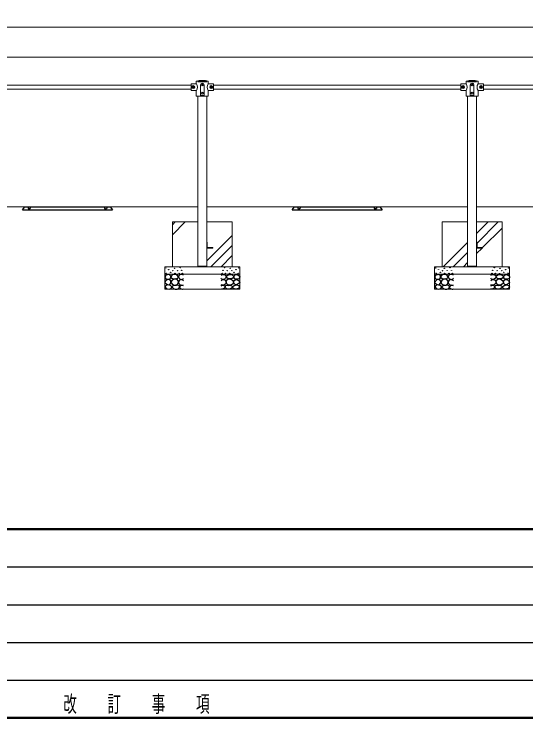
# Model space of a CAD drawing. Units: millimetres at full size; details may follow other scales. Extents: x 0 to 22500, y 0 to 15420.
# Drawn here: x 2170 to 5585, y 0 to 4700 of the extents above; entities that cross this region are included whole.
import ezdxf

# ---------------------------------------------------------------- set-up
doc = ezdxf.new("R2010")
doc.units = ezdxf.units.MM
doc.linetypes.add('USER4', pattern=[8, 5, -3])
for name, color, linetype, lineweight in [('DEFPOINTS_3', 57, 'Continuous', 13), ('外形', 7, 'Continuous', 13), ('寸法', 2, 'Continuous', 13), ('補助', 2, 'Continuous', 25), ('隠線', 4, 'USER4', 25)]:
    doc.layers.add(name, color=color, linetype=linetype, lineweight=lineweight)
doc.styles.add('ＭＳ ゴシック', font='')
doc.styles.get('ＭＳ ゴシック').set_extended_font_data('MS Gothic')

msp = doc.modelspace()

# ---------------------------------------------------------------- linework, layer by layer
at = {"layer": 'DEFPOINTS_3'}
for p, q in [((3395.822, 4247.425), (3456.322, 4247.425)), ((5195.822, 4247.425), (5256.322, 4247.425))]:
    msp.add_line(p, q, dxfattribs=at)
at = {"layer": '外形'}
for p, q in [((3351.072, 4235.425), (3351.072, 4189.425)), ((3386.072, 4235.425), (3351.072, 4235.425)), ((3386.072, 4252.924), (3386.072, 4235.425)), ((3466.072, 4252.401), (3386.072, 4252.401)), ((3466.072, 4252.924), (3466.072, 4235.425)), ((3466.072, 4235.425), (3501.072, 4235.425)), ((3501.072, 4235.425), (3501.072, 4189.425)), ((5151.072, 4235.425), (5151.072, 4189.425)), ((5186.072, 4235.425), (5151.072, 4235.425)), ((5186.072, 4252.924), (5186.072, 4235.425)), ((5266.072, 4252.401), (5186.072, 4252.401)), ((5266.072, 4252.924), (5266.072, 4235.425)), ((5266.072, 4235.425), (5301.072, 4235.425)), ((5301.072, 4235.425), (5301.072, 4189.425)), ((1701.072, 4226.488), (3351.072, 4226.488)), ((3351.072, 4198.488), (1701.072, 4198.488)), ((3386.072, 4189.425), (3351.072, 4189.425)), ((3386.072, 4189.425), (3386.072, 4152.425)), ((3414.072, 4157.425), (3414.072, 4227.425)), ((3438.072, 4157.425), (3438.072, 4227.425)), ((3466.072, 4189.425), (3501.072, 4189.425)), ((3466.072, 4189.425), (3466.072, 4152.425)), ((3501.072, 4226.488), (5151.072, 4226.488)), ((5151.072, 4198.488), (3501.072, 4198.488)), ((5186.072, 4189.425), (5151.072, 4189.425)), ((5186.072, 4189.425), (5186.072, 4152.425)), ((5214.072, 4157.425), (5214.072, 4227.425)), ((5238.072, 4157.425), (5238.072, 4227.425)), ((5266.072, 4189.425), (5301.072, 4189.425)), ((5266.072, 4189.425), (5266.072, 4152.425)), ((5301.072, 4226.488), (6951.072, 4226.488)), ((6951.072, 4198.488), (5301.072, 4198.488)), ((3386.072, 4152.425), (3466.072, 4152.425)), ((3395.822, 3012.425), (3395.822, 4152.425)), ((3414.072, 4157.425), (3438.072, 4157.425)), ((3456.322, 3012.425), (3456.322, 4152.425)), ((5186.072, 4152.425), (5266.072, 4152.425)), ((5195.822, 3012.425), (5195.822, 4152.425)), ((5214.072, 4157.425), (5238.072, 4157.425)), ((5256.322, 3012.425), (5256.322, 4152.425)), ((1656.322, 3412.425), (3395.822, 3412.425)), ((3456.322, 3412.425), (5195.822, 3412.425)), ((5256.322, 3412.425), (6995.822, 3412.425)), ((3226.072, 3312.425), (3395.822, 3312.425)), ((3226.072, 3012.425), (3226.072, 3312.425)), ((3456.322, 3312.425), (3626.072, 3312.425)), ((3626.072, 3012.425), (3626.072, 3312.425)), ((5026.072, 3312.425), (5195.822, 3312.425)), ((5026.072, 3012.425), (5026.072, 3312.425)), ((5256.322, 3312.425), (5426.072, 3312.425)), ((5426.072, 3012.425), (5426.072, 3312.425)), ((3457.322, 3177.867), (3456.322, 3177.867)), ((3456.322, 3177.867), (3456.322, 3137.867)), ((3459.322, 3145.367), (3459.322, 3175.867)), ((5257.322, 3177.867), (5256.322, 3177.867)), ((5256.322, 3177.867), (5256.322, 3137.867)), ((5259.322, 3145.367), (5259.322, 3175.867)), ((3456.322, 3137.867), (3496.322, 3137.867)), ((3494.322, 3140.867), (3463.822, 3140.867)), ((3496.322, 3137.867), (3496.322, 3138.867)), ((5256.322, 3137.867), (5296.322, 3137.867)), ((5294.322, 3140.867), (5263.822, 3140.867)), ((5296.322, 3137.867), (5296.322, 3138.867)), ((3176.072, 2862.425), (3176.072, 3012.425)), ((3176.072, 3012.425), (3676.072, 3012.425)), ((3395.822, 3017.425), (3456.322, 3017.425)), ((3676.072, 2862.425), (3676.072, 3012.425)), ((4976.072, 2862.425), (4976.072, 3012.425)), ((4976.072, 3012.425), (5476.072, 3012.425)), ((5195.822, 3017.425), (5256.322, 3017.425)), ((5476.072, 2862.425), (5476.072, 3012.425)), ((3176.072, 2962.425), (3676.072, 2962.425)), ((4976.072, 2962.425), (5476.072, 2962.425)), ((3176.072, 2862.425), (3676.072, 2862.425)), ((4976.072, 2862.425), (5476.072, 2862.425))]:
    msp.add_line(p, q, dxfattribs=at)
at = {"layer": '外形', "lineweight": 50}
msp.add_line((22500, 1260), (0, 1260), dxfattribs=at)
at = {"layer": '外形', "color": 3, "lineweight": 25}
for p, q in [((0, 1008), (7920, 1008)), ((0, 756), (7920, 756)), ((0, 504), (7920, 504)), ((0, 252), (7920, 252))]:
    msp.add_line(p, q, dxfattribs=at)
at = {"layer": '外形', "lineweight": 50}
msp.add_lwpolyline([(0, 0), (0, 15420), (22500, 15420), (22500, 0)], close=True, dxfattribs=at)
at = {"layer": '外形'}
for centre in [(3366.072, 4212.425), (3486.072, 4212.425), (5166.072, 4212.425), (5286.072, 4212.425)]:
    msp.add_circle(centre, 10, dxfattribs=at)
for centre, radius, start, end in [((3426.072, 4077.425), 180, 77.16041, 102.83959), ((3353.222, 4212.425), 39.794, 326.42046, 33.57954), ((3426.072, 4227.425), 12, 0, 180), ((3498.923, 4212.425), 39.794, 146.42046, 213.57954), ((5226.072, 4077.425), 180, 77.16041, 102.83959), ((5153.222, 4212.425), 39.794, 326.42046, 33.57954), ((5226.072, 4227.425), 12, 0, 180), ((5298.923, 4212.425), 39.794, 146.42046, 213.57954), ((3457.322, 3175.867), 2, 0, 90), ((5257.322, 3175.867), 2, 0, 90), ((3463.822, 3145.367), 4.5, 180, 270), ((3494.322, 3138.867), 2, 0, 90), ((5263.822, 3145.367), 4.5, 180, 270), ((5294.322, 3138.867), 2, 0, 90)]:
    msp.add_arc(centre, radius, start, end, dxfattribs=at)
at = {"layer": '寸法'}
for p, q in [((12366.073, 4612.425), (530.1, 4612.425)), ((6966.072, 4412.425), (785.33, 4412.425))]:
    msp.add_line(p, q, dxfattribs=at)
at = {"layer": '補助'}
for p, q in [((2226.072, 3392.425), (2241.072, 3412.425)), ((2226.072, 3392.425), (2826.072, 3392.425)), ((2241.072, 3412.425), (2811.072, 3412.425)), ((2811.072, 3412.425), (2826.072, 3392.425)), ((4026.072, 3392.425), (4041.072, 3412.425)), ((4026.072, 3392.425), (4626.072, 3392.425)), ((4041.072, 3412.425), (4611.072, 3412.425)), ((4611.072, 3412.425), (4626.072, 3392.425))]:
    msp.add_line(p, q, dxfattribs=at)
at = {"layer": '補助', "lineweight": 13}
for p, q in [((3226.072, 3226.072), (3312.425, 3312.425)), ((3226.072, 3293.424), (3245.073, 3312.425)), ((5256.322, 3235.765), (5332.982, 3312.425)), ((5259.322, 3171.413), (5400.334, 3312.425)), ((5296.129, 3140.867), (5426.072, 3270.811)), ((3456.322, 3052.211), (3626.072, 3221.961)), ((3483.888, 3012.425), (3626.072, 3154.609)), ((5032.982, 3012.425), (5195.822, 3175.265)), ((5100.334, 3012.425), (5195.822, 3107.913)), ((5256.322, 3101.061), (5293.129, 3137.867)), ((3551.24, 3012.425), (3626.072, 3087.257)), ((5167.686, 3012.425), (5195.822, 3040.561))]:
    msp.add_line(p, q, dxfattribs=at)
at = {"layer": '補助'}
for points in [[(3198.521, 2961.827), (3192.059, 2959.286), (3185.847, 2955.807), (3179.989, 2951.769), (3176.342, 2946.301), (3177.354, 2938.719), (3182.361, 2932.36), (3189.227, 2929.77), (3196.937, 2929.508), (3204.549, 2930.113), (3210.878, 2932.677), (3214.631, 2937.963), (3215.948, 2944.4), (3215.099, 2949.606), (3212.145, 2954.539), (3205.986, 2959.367)], [(3237.945, 2961.918), (3233.041, 2961.301), (3227.404, 2959.215), (3219.432, 2953.427), (3215.781, 2946.511), (3216.655, 2942.549), (3220.376, 2938.132), (3229.867, 2933.359), (3239.837, 2931.915), (3247.187, 2931.742), (3254.703, 2933.266), (3262.302, 2937.881), (3266.056, 2944.078), (3265.087, 2948.731), (3260.38, 2954.079), (3249.711, 2960.285)], [(3614.2, 2961.918), (3619.104, 2961.301), (3624.741, 2959.215), (3632.712, 2953.427), (3636.364, 2946.511), (3635.49, 2942.549), (3631.769, 2938.132), (3622.278, 2933.359), (3612.308, 2931.915), (3604.957, 2931.742), (3597.441, 2933.266), (3589.843, 2937.881), (3586.089, 2944.078), (3587.058, 2948.731), (3591.765, 2954.079), (3602.433, 2960.285)], [(3653.624, 2961.827), (3660.086, 2959.286), (3666.298, 2955.807), (3672.156, 2951.769), (3675.803, 2946.301), (3674.791, 2938.719), (3669.783, 2932.36), (3662.917, 2929.77), (3655.208, 2929.508), (3647.596, 2930.113), (3641.266, 2932.677), (3637.514, 2937.963), (3636.197, 2944.4), (3637.045, 2949.606), (3639.999, 2954.539), (3646.159, 2959.367)], [(4998.521, 2961.827), (4992.059, 2959.286), (4985.847, 2955.807), (4979.989, 2951.769), (4976.342, 2946.301), (4977.354, 2938.719), (4982.361, 2932.36), (4989.227, 2929.77), (4996.937, 2929.508), (5004.549, 2930.113), (5010.878, 2932.677), (5014.631, 2937.963), (5015.948, 2944.4), (5015.099, 2949.606), (5012.145, 2954.539), (5005.986, 2959.367)], [(5037.945, 2961.918), (5033.041, 2961.301), (5027.404, 2959.215), (5019.432, 2953.427), (5015.781, 2946.511), (5016.655, 2942.549), (5020.376, 2938.132), (5029.867, 2933.359), (5039.837, 2931.915), (5047.187, 2931.742), (5054.703, 2933.266), (5062.302, 2937.881), (5066.056, 2944.078), (5065.087, 2948.731), (5060.38, 2954.079), (5049.711, 2960.285)], [(5414.2, 2961.918), (5419.104, 2961.301), (5424.741, 2959.215), (5432.712, 2953.427), (5436.364, 2946.511), (5435.49, 2942.549), (5431.769, 2938.132), (5422.278, 2933.359), (5412.308, 2931.915), (5404.957, 2931.742), (5397.441, 2933.266), (5389.843, 2937.881), (5386.089, 2944.078), (5387.058, 2948.731), (5391.765, 2954.079), (5402.433, 2960.285)], [(5453.624, 2961.827), (5460.086, 2959.286), (5466.298, 2955.807), (5472.156, 2951.769), (5475.803, 2946.301), (5474.791, 2938.719), (5469.783, 2932.36), (5462.917, 2929.77), (5455.208, 2929.508), (5447.596, 2930.113), (5441.266, 2932.677), (5437.514, 2937.963), (5436.197, 2944.4), (5437.045, 2949.606), (5439.999, 2954.539), (5446.159, 2959.367)], [(3195.986, 2928.875), (3190.657, 2926.082), (3185.214, 2921.904), (3178.765, 2915.084), (3176.342, 2908.28), (3179.969, 2903.452), (3186.481, 2899.091), (3193.118, 2894.803), (3199.788, 2892.754), (3207.433, 2895.2), (3213.73, 2901.626), (3216.836, 2909.903), (3215.314, 2918.419), (3207.156, 2925.669)], [(3225.241, 2897.588), (3237.83, 2890.731), (3251.19, 2889.749), (3261.473, 2897.203), (3266.326, 2908.94), (3264.045, 2919.718), (3257.136, 2927.861), (3248.311, 2931.294), (3237.134, 2930.023), (3223.38, 2921.968), (3217.403, 2911.102), (3220.038, 2903.909)], [(3626.904, 2897.588), (3614.315, 2890.731), (3600.955, 2889.749), (3590.671, 2897.203), (3585.819, 2908.94), (3588.099, 2919.718), (3595.009, 2927.861), (3603.834, 2931.294), (3615.01, 2930.023), (3628.765, 2921.968), (3634.742, 2911.102), (3632.106, 2903.909)], [(3656.158, 2928.875), (3661.487, 2926.082), (3666.931, 2921.904), (3673.38, 2915.084), (3675.803, 2908.28), (3672.175, 2903.452), (3665.664, 2899.091), (3659.027, 2894.803), (3652.357, 2892.754), (3644.712, 2895.2), (3638.415, 2901.626), (3635.309, 2909.903), (3636.831, 2918.419), (3644.989, 2925.669)], [(4995.986, 2928.875), (4990.657, 2926.082), (4985.214, 2921.904), (4978.765, 2915.084), (4976.342, 2908.28), (4979.969, 2903.452), (4986.481, 2899.091), (4993.118, 2894.803), (4999.788, 2892.754), (5007.433, 2895.2), (5013.73, 2901.626), (5016.836, 2909.903), (5015.314, 2918.419), (5007.156, 2925.669)], [(5025.241, 2897.588), (5037.83, 2890.731), (5051.19, 2889.749), (5061.473, 2897.203), (5066.326, 2908.94), (5064.045, 2919.718), (5057.136, 2927.861), (5048.311, 2931.294), (5037.134, 2930.023), (5023.38, 2921.968), (5017.403, 2911.102), (5020.038, 2903.909)], [(5426.904, 2897.588), (5414.315, 2890.731), (5400.955, 2889.749), (5390.671, 2897.203), (5385.819, 2908.94), (5388.099, 2919.718), (5395.009, 2927.861), (5403.834, 2931.294), (5415.01, 2930.023), (5428.765, 2921.968), (5434.742, 2911.102), (5432.106, 2903.909)], [(5456.158, 2928.875), (5461.487, 2926.082), (5466.931, 2921.904), (5473.38, 2915.084), (5475.803, 2908.28), (5472.175, 2903.452), (5465.664, 2899.091), (5459.027, 2894.803), (5452.357, 2892.754), (5444.712, 2895.2), (5438.415, 2901.626), (5435.309, 2909.903), (5436.831, 2918.419), (5444.989, 2925.669)], [(3195.167, 2892.942), (3183.848, 2886.923), (3177.037, 2878.108), (3185.523, 2866.838), (3203.958, 2862.724), (3218.312, 2868.834), (3223.737, 2879.206), (3212.955, 2888.315)], [(3252.271, 2888.798), (3244.736, 2889.424), (3236.594, 2887.987), (3227.666, 2883.929), (3223.349, 2878.526), (3226.036, 2873.844), (3231.998, 2869.336), (3238.477, 2865.493), (3245.784, 2863.12), (3257.632, 2863.353), (3267.948, 2867.444), (3272.651, 2872.252), (3274.705, 2877.986), (3273.646, 2883.134), (3269.57, 2887.716), (3261.171, 2890.257)], [(3599.874, 2888.798), (3607.409, 2889.424), (3615.551, 2887.987), (3624.479, 2883.929), (3628.796, 2878.526), (3626.109, 2873.844), (3620.146, 2869.336), (3613.668, 2865.493), (3606.361, 2863.12), (3594.512, 2863.353), (3584.197, 2867.444), (3579.493, 2872.252), (3577.44, 2877.986), (3578.499, 2883.134), (3582.575, 2887.716), (3590.974, 2890.257)], [(3656.978, 2892.942), (3668.297, 2886.923), (3675.108, 2878.108), (3666.622, 2866.838), (3648.187, 2862.724), (3633.833, 2868.834), (3628.408, 2879.206), (3639.189, 2888.315)], [(4995.167, 2892.942), (4983.848, 2886.923), (4977.037, 2878.108), (4985.523, 2866.838), (5003.958, 2862.724), (5018.312, 2868.834), (5023.737, 2879.206), (5012.955, 2888.315)], [(5052.271, 2888.798), (5044.736, 2889.424), (5036.594, 2887.987), (5027.666, 2883.929), (5023.349, 2878.526), (5026.036, 2873.844), (5031.998, 2869.336), (5038.477, 2865.493), (5045.784, 2863.12), (5057.632, 2863.353), (5067.948, 2867.444), (5072.651, 2872.252), (5074.705, 2877.986), (5073.646, 2883.134), (5069.57, 2887.716), (5061.171, 2890.257)], [(5399.874, 2888.798), (5407.409, 2889.424), (5415.551, 2887.987), (5424.479, 2883.929), (5428.796, 2878.526), (5426.109, 2873.844), (5420.146, 2869.336), (5413.668, 2865.493), (5406.361, 2863.12), (5394.512, 2863.353), (5384.197, 2867.444), (5379.493, 2872.252), (5377.44, 2877.986), (5378.499, 2883.134), (5382.575, 2887.716), (5390.974, 2890.257)], [(5456.978, 2892.942), (5468.297, 2886.923), (5475.108, 2878.108), (5466.622, 2866.838), (5448.187, 2862.724), (5433.833, 2868.834), (5428.408, 2879.206), (5439.189, 2888.315)]]:
    msp.add_lwpolyline(points, close=True, dxfattribs=at)
for points in [[(3301.072, 2955.724), (3292.645, 2960.579), (3283.962, 2962.061), (3278.343, 2960.373), (3273.19, 2956.674), (3268.718, 2951.365), (3266.852, 2944.634), (3270.521, 2935.863), (3278.576, 2929.425), (3286.875, 2927.046), (3294.102, 2928.158), (3298.152, 2931.534), (3301.072, 2936.079)], [(3551.072, 2955.724), (3559.5, 2960.579), (3568.182, 2962.061), (3573.802, 2960.373), (3578.955, 2956.674), (3583.427, 2951.365), (3585.292, 2944.634), (3581.624, 2935.863), (3573.569, 2929.425), (3565.27, 2927.046), (3558.043, 2928.158), (3553.993, 2931.534), (3551.072, 2936.079)], [(5101.072, 2955.724), (5092.645, 2960.579), (5083.962, 2962.061), (5078.343, 2960.373), (5073.19, 2956.674), (5068.718, 2951.365), (5066.852, 2944.634), (5070.521, 2935.863), (5078.576, 2929.425), (5086.875, 2927.046), (5094.102, 2928.158), (5098.152, 2931.534), (5101.072, 2936.079)], [(5351.072, 2955.724), (5359.5, 2960.579), (5368.182, 2962.061), (5373.802, 2960.373), (5378.955, 2956.674), (5383.427, 2951.365), (5385.292, 2944.634), (5381.624, 2935.863), (5373.569, 2929.425), (5365.27, 2927.046), (5358.043, 2928.158), (5353.993, 2931.534), (5351.072, 2936.079)], [(3300.756, 2919.603), (3293.615, 2925.065), (3285.547, 2927.524), (3278.842, 2926.3), (3272.873, 2922.455), (3268.48, 2916.673), (3266.852, 2909.464), (3269.517, 2900.856), (3275.724, 2893.938), (3283.364, 2890.066), (3290.933, 2889.185), (3296.087, 2890.625), (3300.756, 2893.304)], [(3551.389, 2919.603), (3558.53, 2925.065), (3566.598, 2927.524), (3573.303, 2926.3), (3579.272, 2922.455), (3583.665, 2916.673), (3585.292, 2909.464), (3582.628, 2900.856), (3576.42, 2893.938), (3568.781, 2890.066), (3561.212, 2889.185), (3556.058, 2890.625), (3551.389, 2893.304)], [(5100.756, 2919.603), (5093.615, 2925.065), (5085.547, 2927.524), (5078.842, 2926.3), (5072.873, 2922.455), (5068.48, 2916.673), (5066.852, 2909.464), (5069.517, 2900.856), (5075.724, 2893.938), (5083.364, 2890.066), (5090.933, 2889.185), (5096.087, 2890.625), (5100.756, 2893.304)], [(5351.389, 2919.603), (5358.53, 2925.065), (5366.598, 2927.524), (5373.303, 2926.3), (5379.272, 2922.455), (5383.665, 2916.673), (5385.292, 2909.464), (5382.628, 2900.856), (5376.42, 2893.938), (5368.781, 2890.066), (5361.212, 2889.185), (5356.058, 2890.625), (5351.389, 2893.304)], [(3301.072, 2885.066), (3295.054, 2888.385), (3287.765, 2889.185), (3279.048, 2884.852), (3274.774, 2878.096), (3275.386, 2874.426), (3278.259, 2870.175), (3285.422, 2864.703), (3292.834, 2862.887), (3297.131, 2863.939), (3301.072, 2866.055)], [(3551.072, 2885.066), (3557.09, 2888.385), (3564.38, 2889.185), (3573.096, 2884.852), (3577.371, 2878.096), (3576.758, 2874.426), (3573.886, 2870.175), (3566.723, 2864.703), (3559.31, 2862.887), (3555.014, 2863.939), (3551.072, 2866.055)], [(5101.072, 2885.066), (5095.054, 2888.385), (5087.765, 2889.185), (5079.048, 2884.852), (5074.774, 2878.096), (5075.386, 2874.426), (5078.259, 2870.175), (5085.422, 2864.703), (5092.834, 2862.887), (5097.131, 2863.939), (5101.072, 2866.055)], [(5351.072, 2885.066), (5357.09, 2888.385), (5364.38, 2889.185), (5373.096, 2884.852), (5377.371, 2878.096), (5376.758, 2874.426), (5373.886, 2870.175), (5366.723, 2864.703), (5359.31, 2862.887), (5355.014, 2863.939), (5351.072, 2866.055)]]:
    msp.add_lwpolyline(points, dxfattribs=at)
for centre, radius in [((3426.072, 4227.425), 6), ((5226.072, 4227.425), 6), ((3366.072, 4212.425), 5), ((3486.072, 4212.425), 5), ((5166.072, 4212.425), 5), ((5286.072, 4212.425), 5), ((3426.072, 4172.425), 6), ((5226.072, 4172.425), 6), ((3182.679, 3004.602), 1), ((3185.847, 2969.748), 1), ((3201.689, 2993.195), 1), ((3214.68, 2976.402), 1), ((3228.622, 2985.907), 1), ((3240.028, 3002.384), 1), ((3243.514, 2968.798), 1), ((3259.568, 2985.974), 1), ((3271.191, 2968.945), 1), ((3278.489, 3006.516), 1), ((3288.49, 2989.488), 1), ((3293.356, 2968.405), 1), ((3558.789, 2968.405), 1), ((3563.655, 2989.488), 1), ((3573.655, 3006.516), 1), ((3580.953, 2968.945), 1), ((3592.576, 2985.974), 1), ((3608.631, 2968.798), 1), ((3612.117, 3002.384), 1), ((3623.523, 2985.907), 1), ((3637.465, 2976.402), 1), ((3650.455, 2993.195), 1), ((3666.298, 2969.748), 1), ((3669.466, 3004.602), 1), ((4982.679, 3004.602), 1), ((4985.847, 2969.748), 1), ((5001.689, 2993.195), 1), ((5014.68, 2976.402), 1), ((5028.622, 2985.907), 1), ((5040.028, 3002.384), 1), ((5043.514, 2968.798), 1), ((5059.568, 2985.974), 1), ((5071.191, 2968.945), 1), ((5078.489, 3006.516), 1), ((5088.49, 2989.488), 1), ((5093.356, 2968.405), 1), ((5358.789, 2968.405), 1), ((5363.655, 2989.488), 1), ((5373.655, 3006.516), 1), ((5380.953, 2968.945), 1), ((5392.576, 2985.974), 1), ((5408.631, 2968.798), 1), ((5412.117, 3002.384), 1), ((5423.523, 2985.907), 1), ((5437.465, 2976.402), 1), ((5450.455, 2993.195), 1), ((5466.298, 2969.748), 1), ((5469.466, 3004.602), 1)]:
    msp.add_circle(centre, radius, dxfattribs=at)
at = {"layer": '隠線'}
for p, q in [((2263.572, 3412.425), (2263.572, 3402.425)), ((2263.572, 3402.425), (2278.572, 3402.425)), ((2269.572, 3402.425), (2269.572, 3392.425)), ((2272.572, 3402.425), (2272.572, 3392.425)), ((2278.572, 3412.425), (2278.572, 3402.425)), ((2773.572, 3412.425), (2773.572, 3402.425)), ((2773.572, 3402.425), (2788.572, 3402.425)), ((2779.572, 3402.425), (2779.572, 3392.425)), ((2782.572, 3402.425), (2782.572, 3392.425)), ((2788.572, 3412.425), (2788.572, 3402.425)), ((4063.572, 3412.425), (4063.572, 3402.425)), ((4063.572, 3402.425), (4078.572, 3402.425)), ((4069.572, 3402.425), (4069.572, 3392.425)), ((4072.572, 3402.425), (4072.572, 3392.425)), ((4078.572, 3412.425), (4078.572, 3402.425)), ((4573.572, 3412.425), (4573.572, 3402.425)), ((4573.572, 3402.425), (4588.572, 3402.425)), ((4579.572, 3402.425), (4579.572, 3392.425)), ((4582.572, 3402.425), (4582.572, 3392.425)), ((4588.572, 3412.425), (4588.572, 3402.425))]:
    msp.add_line(p, q, dxfattribs=at)

# ---------------------------------------------------------------- texts
at = {"layer": '外形', "color": 2, "insert": (3015, 26), "char_height": 110, "attachment_point": 8, "style": 'ＭＳ ゴシック'}
msp.add_mtext('\\T1.64;\\W0.6;改\u3000訂\u3000事\u3000項', dxfattribs=at)

doc.saveas('drawing.dxf')
